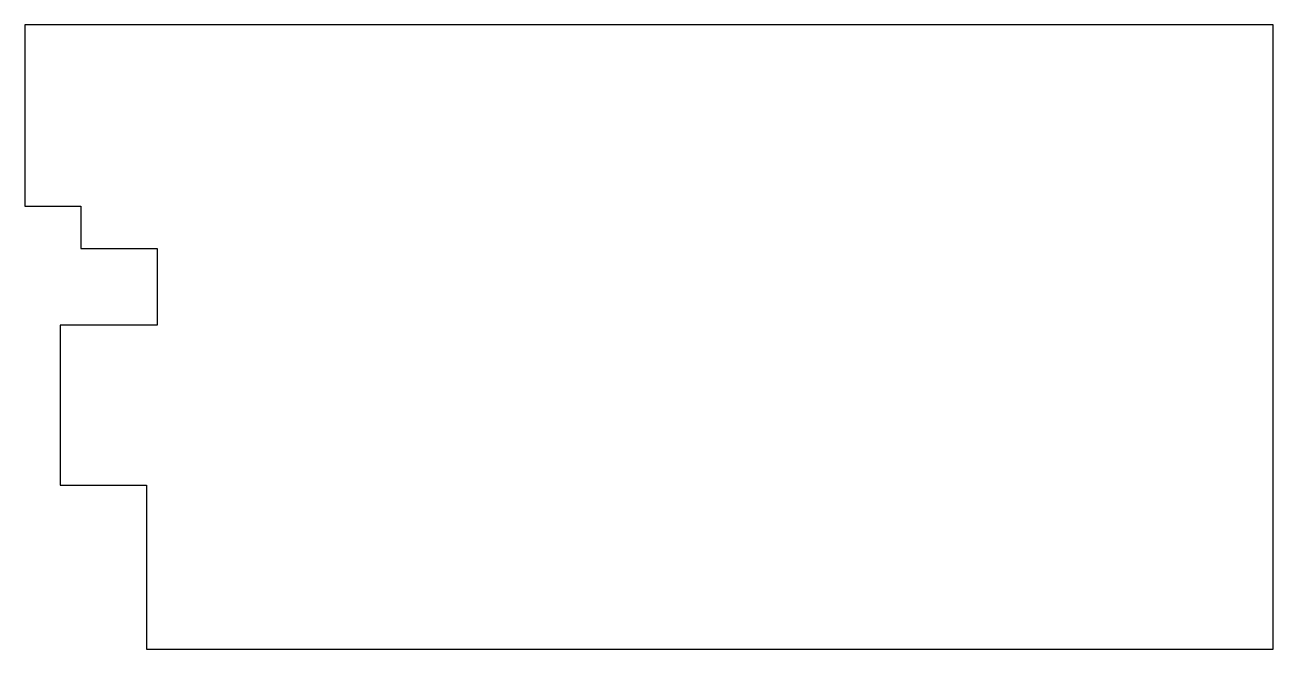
# Model space of a CAD drawing. Header units: metres. Extents: x 0 to 600, y 0 to 300.
import ezdxf

# ---------------------------------------------------------------- set-up
doc = ezdxf.new("R2010")
doc.units = ezdxf.units.M

msp = doc.modelspace()

# ---------------------------------------------------------------- linework, layer by layer
for p, q in [((600, 300), (0, 300)), ((0, 300), (0, 212.844)), ((600, 0), (600, 300)), ((0, 212.844), (26.9064, 212.844)), ((26.9064, 212.844), (26.9064, 192.603)), ((26.9064, 192.603), (63.5682, 192.603)), ((63.5682, 192.603), (63.5682, 155.663)), ((63.5682, 155.663), (17, 155.663)), ((17, 155.663), (17, 78.723)), ((17, 78.723), (58.4746, 78.723)), ((58.4746, 78.723), (58.4746, 0)), ((58.4746, 0), (600, 0))]:
    msp.add_line(p, q)

doc.saveas('drawing.dxf')
